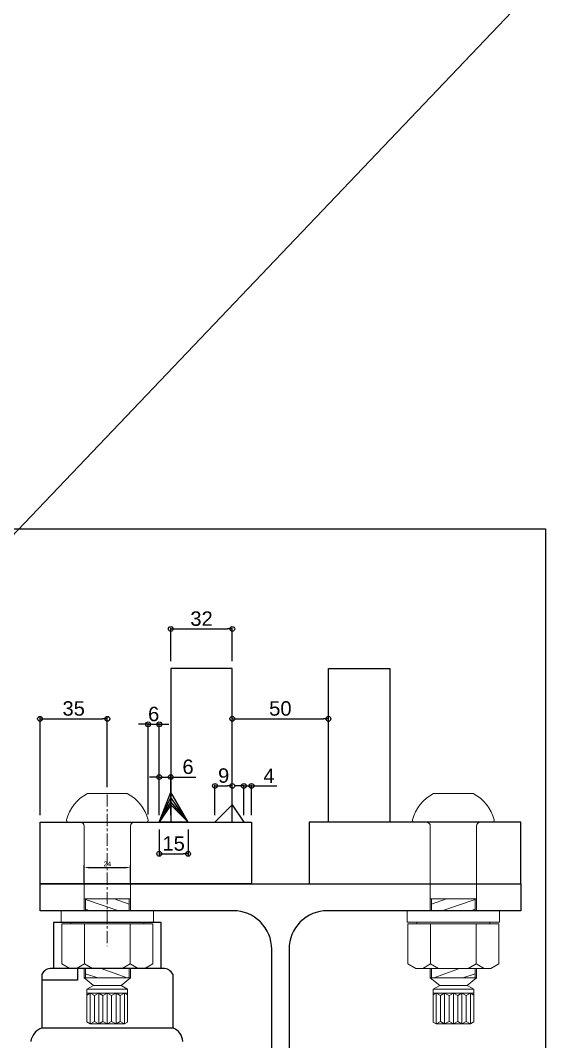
# Model space of a CAD drawing. Header units: millimetres. Extents: x -2880 to 3894, y -2977 to 4857.
# Drawn here: x 567 to 840, y 1071 to 1602 of the extents above; entities that cross this region are included whole.
import ezdxf

# ---------------------------------------------------------------- set-up
doc = ezdxf.new("R2010")
doc.units = ezdxf.units.MM
doc.header["$MEASUREMENT"] = 0
doc.linetypes.add('CENTER', pattern=[50.8, 31.75, -6.35, 6.35, -6.35])
for name, color, linetype in [('_1-0_', 7, 'Continuous'), ('gauge', 1, 'Continuous'), ('KB', 7, 'Continuous')]:
    doc.layers.add(name, color=color, linetype=linetype)
doc.layers.add('不明1', color=6, linetype='Continuous', lineweight=18)
doc.layers.add('中心線', color=4, linetype='CENTER', lineweight=13)
doc.styles.get("Standard").update_dxf_attribs({"font": 'arial.ttf'})
doc.dimstyles.new('ISO-25', dxfattribs={"dimtxt": 2.5, "dimasz": 2.5, "dimexe": 1.25, "dimexo": 0.625, "dimtad": 1, "dimtxsty": 'Standard', "dimcen": 2.5, "dimadec": 0, "dimazin": 0, "dimtfac": 1, "dimtmove": 0, "dimatfit": 3, "dimfxl": 0, "dimarcsym": 0})
doc.dimstyles.new('コピー ～ 一般寸法', dxfattribs={"dimscale": 0.5, "dimtxt": 15, "dimasz": 5, "dimexe": 1.25, "dimexo": 7.5, "dimgap": 3, "dimtad": 1, "dimdec": 1, "dimdsep": 46, "dimtxsty": 'Standard', "dimblk": 'ORIGIN', "dimcen": 0, "dimclrd": 256, "dimclre": 256, "dimclrt": 256, "dimadec": 0, "dimazin": 0, "dimtfac": 1, "dimtdec": 1, "dimtmove": 0, "dimatfit": 3, "dimfxl": 0, "dimarcsym": 0})

# ---------------------------------------------------------------- blocks, each defined once
blk = doc.blocks.new('_Origin')
at = {"color": 0, "linetype": 'ByBlock', "lineweight": -2}
blk.add_line((0, 0), (-1, 0), dxfattribs=at)
blk.add_circle((0, 0), 0.5, dxfattribs=at)
blk = doc.blocks.new('*D506')
at = {"layer": 'Defpoints', "color": 0}
for p in [(677.06, 1285.57), (645.06, 1264.98), (677.06, 1264.98)]:
    blk.add_point(p, dxfattribs=at)
at = {"layer": 'KB', "lineweight": -2}
for p, q in [((645.06, 1268.73), (645.06, 1286.19)), ((677.06, 1268.73), (677.06, 1286.19)), ((647.56, 1285.57), (674.56, 1285.57))]:
    blk.add_line(p, q, dxfattribs=at)
at = {"layer": 'KB', "lineweight": -2, "xscale": 2.5, "yscale": 2.5, "zscale": 2.5, "rotation": 180}
blk.add_blockref('_Origin', (645.06, 1285.57), dxfattribs=at)
at = {"layer": 'KB', "lineweight": -2, "xscale": 2.5, "yscale": 2.5, "zscale": 2.5}
blk.add_blockref('_Origin', (677.06, 1285.57), dxfattribs=at)
at = {"layer": 'KB', "insert": (661.06, 1290.9), "char_height": 7.5, "attachment_point": 5}
blk.add_mtext('32', dxfattribs=at)
blk = doc.blocks.new('*D511')
at = {"layer": 'Defpoints', "color": 0}
for p in [(639.06, 1184.98), (654.06, 1184.98), (654.06, 1168.56)]:
    blk.add_point(p, dxfattribs=at)
at = {"layer": 'gauge', "lineweight": -2}
for p, q in [((639.06, 1181.23), (639.06, 1167.94)), ((654.06, 1181.23), (654.06, 1167.94)), ((641.56, 1168.56), (651.56, 1168.56))]:
    blk.add_line(p, q, dxfattribs=at)
at = {"layer": 'gauge', "lineweight": -2, "xscale": 2.5, "yscale": 2.5, "zscale": 2.5, "rotation": 180}
blk.add_blockref('_Origin', (639.06, 1168.56), dxfattribs=at)
at = {"layer": 'gauge', "lineweight": -2, "xscale": 2.5, "yscale": 2.5, "zscale": 2.5}
blk.add_blockref('_Origin', (654.06, 1168.56), dxfattribs=at)
at = {"layer": 'gauge', "insert": (646.56, 1173.89), "char_height": 7.5, "attachment_point": 5}
blk.add_mtext('15', dxfattribs=at)
blk = doc.blocks.new('*D138')
at = {"layer": 'Defpoints', "color": 0}
for p in [(612.06, 1238.83), (612.06, 1199.48), (577.06, 1184.98)]:
    blk.add_point(p, dxfattribs=at)
at = {"layer": 'gauge', "lineweight": -2}
for p, q in [((577.06, 1188.73), (577.06, 1239.46)), ((579.56, 1238.83), (609.56, 1238.83)), ((612.06, 1203.23), (612.06, 1239.46))]:
    blk.add_line(p, q, dxfattribs=at)
at = {"layer": 'gauge', "lineweight": -2, "xscale": 2.5, "yscale": 2.5, "zscale": 2.5, "rotation": 180}
blk.add_blockref('_Origin', (577.06, 1238.83), dxfattribs=at)
at = {"layer": 'gauge', "lineweight": -2, "xscale": 2.5, "yscale": 2.5, "zscale": 2.5}
blk.add_blockref('_Origin', (612.06, 1238.83), dxfattribs=at)
at = {"layer": 'gauge', "insert": (594.56, 1244.16), "char_height": 7.5, "attachment_point": 5}
blk.add_mtext('35', dxfattribs=at)
blk = doc.blocks.new('*D461')
at = {"layer": 'Defpoints', "color": 0}
for p in [(687.06, 1203.92), (683.06, 1184.98), (687.06, 1184.98)]:
    blk.add_point(p, dxfattribs=at)
at = {"layer": 'gauge', "lineweight": -2}
for p, q in [((680.56, 1203.92), (678.06, 1203.92)), ((683.06, 1188.73), (683.06, 1204.55)), ((683.06, 1203.92), (687.06, 1203.92)), ((687.06, 1188.73), (687.06, 1204.55)), ((689.56, 1203.92), (700.24, 1203.92))]:
    blk.add_line(p, q, dxfattribs=at)
at = {"layer": 'gauge', "lineweight": -2, "xscale": 2.5, "yscale": 2.5, "zscale": 2.5}
blk.add_blockref('_Origin', (683.06, 1203.92), dxfattribs=at)
at = {"layer": 'gauge', "lineweight": -2, "xscale": 2.5, "yscale": 2.5, "zscale": 2.5, "rotation": 180}
blk.add_blockref('_Origin', (687.06, 1203.92), dxfattribs=at)
at = {"layer": 'gauge', "insert": (696.15, 1209.17), "char_height": 7.5, "attachment_point": 5}
blk.add_mtext('4', dxfattribs=at)
blk = doc.blocks.new('*D408')
at = {"layer": 'Defpoints', "color": 0}
for p in [(645.06, 1208.5), (639.06, 1184.98), (645.06, 1184.98)]:
    blk.add_point(p, dxfattribs=at)
at = {"layer": 'gauge', "lineweight": -2}
for p, q in [((636.56, 1208.5), (634.06, 1208.5)), ((639.06, 1188.73), (639.06, 1209.13)), ((639.06, 1208.5), (645.06, 1208.5)), ((645.06, 1188.73), (645.06, 1209.13)), ((647.56, 1208.5), (658.01, 1208.5))]:
    blk.add_line(p, q, dxfattribs=at)
at = {"layer": 'gauge', "lineweight": -2, "xscale": 2.5, "yscale": 2.5, "zscale": 2.5}
blk.add_blockref('_Origin', (639.06, 1208.5), dxfattribs=at)
at = {"layer": 'gauge', "lineweight": -2, "xscale": 2.5, "yscale": 2.5, "zscale": 2.5, "rotation": 180}
blk.add_blockref('_Origin', (645.06, 1208.5), dxfattribs=at)
at = {"layer": 'gauge', "insert": (654.03, 1213.83), "char_height": 7.5, "attachment_point": 5}
blk.add_mtext('6', dxfattribs=at)
blk = doc.blocks.new('*D422')
at = {"layer": 'Defpoints', "color": 0}
for p in [(677.06, 1203.92), (677.06, 1193.98), (668.06, 1184.98)]:
    blk.add_point(p, dxfattribs=at)
at = {"layer": 'gauge', "lineweight": -2}
for p, q in [((668.06, 1188.73), (668.06, 1204.55)), ((670.56, 1203.92), (674.56, 1203.92)), ((677.06, 1197.73), (677.06, 1204.55))]:
    blk.add_line(p, q, dxfattribs=at)
at = {"layer": 'gauge', "lineweight": -2, "xscale": 2.5, "yscale": 2.5, "zscale": 2.5, "rotation": 180}
blk.add_blockref('_Origin', (668.06, 1203.92), dxfattribs=at)
at = {"layer": 'gauge', "lineweight": -2, "xscale": 2.5, "yscale": 2.5, "zscale": 2.5}
blk.add_blockref('_Origin', (677.06, 1203.92), dxfattribs=at)
at = {"layer": 'gauge', "insert": (672.56, 1209.25), "char_height": 7.5, "attachment_point": 5}
blk.add_mtext('9', dxfattribs=at)
blk = doc.blocks.new('*D429')
at = {"layer": 'Defpoints', "color": 0}
for p in [(639.06, 1235.95), (633.27, 1185.35), (639.06, 1184.98)]:
    blk.add_point(p, dxfattribs=at)
at = {"layer": 'gauge', "lineweight": -2}
for p, q in [((630.77, 1235.95), (628.27, 1235.95)), ((633.27, 1189.1), (633.27, 1236.57)), ((633.27, 1235.95), (639.06, 1235.95)), ((639.06, 1188.73), (639.06, 1236.57)), ((641.56, 1235.95), (644.06, 1235.95))]:
    blk.add_line(p, q, dxfattribs=at)
at = {"layer": 'gauge', "lineweight": -2, "xscale": 2.5, "yscale": 2.5, "zscale": 2.5}
blk.add_blockref('_Origin', (633.27, 1235.95), dxfattribs=at)
at = {"layer": 'gauge', "lineweight": -2, "xscale": 2.5, "yscale": 2.5, "zscale": 2.5, "rotation": 180}
blk.add_blockref('_Origin', (639.06, 1235.95), dxfattribs=at)
at = {"layer": 'gauge', "insert": (636.17, 1241.28), "char_height": 7.5, "attachment_point": 5}
blk.add_mtext('6', dxfattribs=at)
blk = doc.blocks.new('*D379')
at = {"layer": 'Defpoints', "color": 0}
for p in [(727.06, 1238.83), (677.06, 1224.98), (727.06, 1224.98)]:
    blk.add_point(p, dxfattribs=at)
at = {"layer": 'gauge', "lineweight": -2}
for p, q in [((677.06, 1228.73), (677.06, 1239.46)), ((679.56, 1238.83), (724.56, 1238.83)), ((727.06, 1228.73), (727.06, 1239.46))]:
    blk.add_line(p, q, dxfattribs=at)
at = {"layer": 'gauge', "lineweight": -2, "xscale": 2.5, "yscale": 2.5, "zscale": 2.5, "rotation": 180}
blk.add_blockref('_Origin', (677.06, 1238.83), dxfattribs=at)
at = {"layer": 'gauge', "lineweight": -2, "xscale": 2.5, "yscale": 2.5, "zscale": 2.5}
blk.add_blockref('_Origin', (727.06, 1238.83), dxfattribs=at)
at = {"layer": 'gauge', "insert": (702.06, 1244.16), "char_height": 7.5, "attachment_point": 5}
blk.add_mtext('50', dxfattribs=at)
blk = doc.blocks.new('*D595')
at = {"color": 0, "lineweight": -2}
for p, q in [((600.06, 1153.61), (600.06, 1162.69)), ((602.56, 1161.44), (621.56, 1161.44)), ((624.06, 1153.61), (624.06, 1162.69))]:
    blk.add_line(p, q, dxfattribs=at)
at = {"color": 0}
for points in [[(602.56, 1161.85), (602.56, 1161.02), (600.06, 1161.44)], [(621.56, 1161.02), (621.56, 1161.85), (624.06, 1161.44)]]:
    blk.add_solid(points, dxfattribs=at)
at = {"layer": 'Defpoints', "color": 0}
for p in [(624.06, 1161.44), (600.06, 1152.98), (624.06, 1152.98)]:
    blk.add_point(p, dxfattribs=at)
at = {"color": 0, "insert": (612.06, 1163.32), "char_height": 2.5, "attachment_point": 5}
blk.add_mtext('24', dxfattribs=at)

msp = doc.modelspace()

# ---------------------------------------------------------------- linework, layer by layer
msp.add_lwpolyline([(677.556, 766.981, 0.4142136), (697.556, 786.981), (697.556, 1118.981, 0.4142136), (677.556, 1138.981), (577.056, 1138.981), (577.056, 1152.981), (827.056, 1152.981), (827.056, 1138.981), (726.556, 1138.981, 0.4142136), (706.556, 1118.981), (706.556, 786.981, 0.4142136), (726.556, 766.981), (827.056, 766.981), (827.056, 752.981), (577.056, 752.981), (577.056, 766.981)], format="xyb", close=True)
at = {"layer": '_1-0_', "color": 3, "linetype": 'Continuous'}
for p, q in [((640.056, 1132.881), (584.056, 1132.881)), ((584.056, 1132.881), (584.056, 1108.881)), ((640.056, 1108.881), (640.056, 1132.881)), ((578.056, 1105.881), (578.056, 1077.881)), ((641.056, 1108.881), (583.056, 1108.881)), ((596.556, 1108.881), (596.556, 1102.881)), ((646.056, 1105.881), (646.056, 1077.881)), ((596.556, 1102.881), (578.056, 1102.881)), ((646.056, 1077.881), (578.056, 1077.881))]:
    msp.add_line(p, q, dxfattribs=at)
for centre, radius, start, end in [((582.818, 1103.611), 5.276, 87.41976, 154.50776), ((641.294, 1103.611), 5.276, 25.49224, 92.58024), ((580.35, 1070.135), 8.079, 106.49874, 174.69986), ((643.685, 1070.634), 7.625, 1.85498, 71.88484)]:
    msp.add_arc(centre, radius, start, end, dxfattribs=at)
at = {"layer": 'gauge'}
for p, q in [((840, 1625.182), (0, 743.674)), ((639.056, 1184.981), (645.056, 1200.57)), ((639.056, 1184.981), (645.056, 1197.835)), ((639.056, 1184.981), (645.056, 1195.707)), ((654.056, 1184.981), (645.056, 1200.57)), ((654.056, 1184.981), (645.056, 1197.835)), ((654.056, 1184.981), (645.056, 1195.707)), ((645.056, 1193.981), (639.056, 1184.981)), ((654.056, 1184.981), (645.056, 1193.981)), ((654.056, 1184.981), (648.056, 1193.55)), ((668.056, 1184.981), (677.056, 1193.981)), ((677.056, 1193.981), (683.056, 1184.981)), ((654.056, 1184.981), (639.056, 1184.981)), ((668.056, 1184.981), (683.056, 1184.981))]:
    msp.add_line(p, q, dxfattribs=at)
msp.add_lwpolyline([(0, 1337.674), (840, 1337.674), (840, 743.674), (0, 743.674)], close=True, dxfattribs=at)
at = {"layer": 'KB'}
for p, q in [((645.056, 1264.981), (645.056, 1184.981)), ((677.056, 1264.981), (645.056, 1264.981)), ((677.056, 1184.981), (677.056, 1264.981)), ((727.056, 1184.981), (727.056, 1264.981)), ((727.056, 1264.981), (759.056, 1264.981)), ((759.056, 1264.981), (759.056, 1184.981)), ((577.056, 1184.981), (687.056, 1184.981)), ((577.056, 1152.981), (577.056, 1184.981)), ((687.056, 1184.981), (687.056, 1152.981)), ((827.056, 1184.981), (717.056, 1184.981)), ((717.056, 1184.981), (717.056, 1152.981)), ((827.056, 1152.981), (827.056, 1184.981)), ((687.056, 1152.981), (577.056, 1152.981)), ((717.056, 1152.981), (827.056, 1152.981))]:
    msp.add_line(p, q, dxfattribs=at)
at = {"layer": '不明1', "linetype": 'Continuous'}
for p, q in [((601.788, 1199.981), (622.324, 1199.981)), ((802.324, 1199.981), (781.788, 1199.981)), ((598.056, 1184.981), (591.806, 1184.981)), ((626.056, 1184.981), (632.306, 1184.981)), ((778.056, 1184.981), (771.806, 1184.981)), ((806.056, 1184.981), (812.306, 1184.981)), ((600.056, 1182.981), (600.056, 1138.981)), ((624.056, 1182.981), (624.056, 1138.981)), ((780.056, 1182.981), (780.056, 1138.981)), ((804.056, 1182.981), (804.056, 1138.981)), ((600.056, 1145.104), (624.056, 1145.104)), ((600.756, 1145.104), (600.756, 1138.981)), ((618.082, 1138.981), (600.756, 1144.874)), ((623.356, 1142.464), (615.596, 1145.104)), ((623.356, 1145.104), (623.356, 1138.981)), ((804.056, 1145.104), (780.056, 1145.104)), ((780.756, 1142.464), (788.516, 1145.104)), ((780.756, 1145.104), (780.756, 1138.981)), ((786.03, 1138.981), (803.356, 1144.874)), ((803.356, 1145.104), (803.356, 1138.981)), ((588.056, 1138.981), (636.056, 1138.981)), ((588.056, 1132.981), (588.056, 1138.981)), ((603.213, 1138.981), (600.756, 1139.843)), ((636.056, 1132.981), (636.056, 1138.981)), ((816.056, 1138.981), (768.056, 1138.981)), ((768.056, 1132.981), (768.056, 1138.981)), ((800.899, 1138.981), (803.356, 1139.843)), ((816.056, 1132.981), (816.056, 1138.981)), ((588.056, 1132.981), (636.056, 1132.981)), ((588.406, 1132.181), (635.706, 1132.181)), ((588.406, 1132.181), (588.406, 1111.377)), ((593.056, 1132.981), (593.056, 1132.181)), ((593.056, 1132.981), (631.056, 1132.981)), ((600.231, 1111.377), (600.231, 1132.181)), ((623.881, 1111.377), (623.881, 1132.181)), ((631.056, 1132.981), (631.056, 1132.181)), ((635.706, 1132.181), (635.706, 1111.377)), ((816.056, 1132.981), (768.056, 1132.981)), ((815.706, 1132.181), (768.406, 1132.181)), ((768.406, 1132.181), (768.406, 1111.377)), ((811.056, 1132.981), (773.056, 1132.981)), ((773.056, 1132.981), (773.056, 1132.181)), ((780.231, 1111.377), (780.231, 1132.181)), ((803.881, 1111.377), (803.881, 1132.181)), ((811.056, 1132.981), (811.056, 1132.181)), ((815.706, 1132.181), (815.706, 1111.377)), ((592.556, 1108.981), (588.406, 1111.377)), ((596.081, 1108.981), (600.231, 1111.377)), ((604.381, 1108.981), (600.231, 1111.377)), ((619.731, 1108.981), (623.881, 1111.377)), ((628.031, 1108.981), (623.881, 1111.377)), ((631.556, 1108.981), (635.706, 1111.377)), ((772.556, 1108.981), (768.406, 1111.377)), ((776.081, 1108.981), (780.231, 1111.377)), ((784.381, 1108.981), (780.231, 1111.377)), ((799.731, 1108.981), (803.881, 1111.377)), ((808.031, 1108.981), (803.881, 1111.377)), ((811.556, 1108.981), (815.706, 1111.377)), ((592.556, 1108.981), (631.556, 1108.981)), ((600.056, 1108.981), (600.056, 1103.981)), ((600.756, 1108.981), (600.756, 1103.981)), ((607.179, 1103.981), (600.756, 1106.198)), ((622.302, 1103.981), (608.818, 1108.981)), ((623.356, 1108.981), (623.356, 1103.981)), ((624.056, 1108.981), (624.056, 1103.981)), ((811.556, 1108.981), (772.556, 1108.981)), ((780.056, 1108.981), (780.056, 1103.981)), ((780.756, 1108.981), (780.756, 1103.981)), ((781.81, 1103.981), (795.294, 1108.981)), ((796.933, 1103.981), (803.356, 1106.198)), ((803.356, 1108.981), (803.356, 1103.981)), ((804.056, 1108.981), (804.056, 1103.981)), ((600.056, 1103.981), (604.933, 1100.104)), ((600.056, 1103.981), (624.056, 1103.981)), ((604.933, 1100.104), (601.405, 1098.205)), ((604.933, 1100.104), (619.179, 1100.104)), ((604.933, 1100.104), (619.179, 1100.104)), ((624.056, 1103.981), (619.179, 1100.104)), ((619.179, 1100.104), (622.61, 1098.205)), ((780.056, 1103.981), (784.933, 1100.104)), ((804.056, 1103.981), (780.056, 1103.981)), ((784.933, 1100.104), (781.502, 1098.205)), ((799.179, 1100.104), (784.933, 1100.104)), ((799.179, 1100.104), (784.933, 1100.104)), ((804.056, 1103.981), (799.179, 1100.104)), ((799.179, 1100.104), (802.707, 1098.205)), ((601.405, 1081.122), (601.405, 1098.205)), ((601.405, 1098.205), (622.61, 1098.205)), ((601.405, 1096.104), (622.629, 1096.104)), ((603.17, 1096.104), (601.405, 1095.085)), ((605.382, 1094.827), (603.17, 1096.104)), ((603.17, 1096.104), (603.17, 1080.104)), ((607.593, 1096.104), (605.382, 1094.827)), ((605.382, 1094.827), (605.382, 1081.381)), ((609.805, 1094.827), (607.593, 1096.104)), ((607.593, 1096.104), (607.593, 1080.104)), ((612.017, 1096.104), (609.805, 1094.827)), ((609.805, 1081.381), (609.805, 1094.827)), ((612.017, 1096.104), (614.307, 1094.782)), ((612.056, 1080.104), (612.017, 1096.104)), ((614.307, 1094.782), (616.597, 1096.104)), ((614.307, 1081.403), (614.307, 1094.782)), ((616.597, 1096.104), (618.808, 1094.827)), ((616.597, 1096.104), (616.597, 1080.104)), ((618.808, 1094.827), (621.02, 1096.104)), ((618.808, 1094.827), (618.808, 1081.381)), ((621.02, 1096.104), (622.628, 1095.175)), ((621.02, 1096.104), (621.02, 1080.104)), ((622.61, 1081.022), (622.61, 1098.205)), ((802.707, 1096.104), (781.483, 1096.104)), ((783.092, 1096.104), (781.484, 1095.175)), ((802.707, 1098.205), (781.502, 1098.205)), ((781.502, 1081.022), (781.502, 1098.205)), ((785.304, 1094.827), (783.092, 1096.104)), ((783.092, 1096.104), (783.092, 1080.104)), ((787.515, 1096.104), (785.304, 1094.827)), ((785.304, 1094.827), (785.304, 1081.381)), ((789.805, 1094.782), (787.515, 1096.104)), ((787.515, 1096.104), (787.515, 1080.104)), ((792.095, 1096.104), (789.805, 1094.782)), ((789.805, 1081.403), (789.805, 1094.782)), ((792.056, 1080.104), (792.095, 1096.104)), ((792.095, 1096.104), (794.307, 1094.827)), ((794.307, 1094.827), (796.519, 1096.104)), ((794.307, 1081.381), (794.307, 1094.827)), ((796.519, 1096.104), (798.73, 1094.827)), ((796.519, 1096.104), (796.519, 1080.104)), ((798.73, 1094.827), (800.942, 1096.104)), ((798.73, 1094.827), (798.73, 1081.381)), ((800.942, 1096.104), (802.707, 1095.085)), ((800.942, 1096.104), (800.942, 1080.104)), ((802.707, 1081.122), (802.707, 1098.205)), ((603.17, 1080.104), (601.405, 1081.122)), ((603.17, 1080.104), (605.382, 1081.381)), ((603.17, 1080.104), (621.02, 1080.104)), ((605.382, 1081.381), (607.593, 1080.104)), ((607.593, 1080.104), (609.805, 1081.381)), ((609.805, 1081.381), (612.017, 1080.104)), ((612.056, 1080.104), (614.307, 1081.403)), ((614.307, 1081.403), (616.597, 1080.081)), ((616.597, 1080.104), (618.808, 1081.381)), ((618.808, 1081.381), (621.02, 1080.104)), ((621.02, 1080.104), (622.61, 1081.022)), ((783.092, 1080.104), (781.502, 1081.022)), ((785.304, 1081.381), (783.092, 1080.104)), ((800.942, 1080.104), (783.092, 1080.104)), ((787.515, 1080.104), (785.304, 1081.381)), ((789.805, 1081.403), (787.515, 1080.081)), ((792.056, 1080.104), (789.805, 1081.403)), ((794.307, 1081.381), (792.095, 1080.104)), ((796.519, 1080.104), (794.307, 1081.381)), ((798.73, 1081.381), (796.519, 1080.104)), ((800.942, 1080.104), (798.73, 1081.381)), ((800.942, 1080.104), (802.707, 1081.122))]:
    msp.add_line(p, q, dxfattribs=at)
for centre, radius, start, end in [((611.662, 1180.883), 21.5, 117.33804, 165.59822), ((612.45, 1180.883), 21.5, 14.40178, 62.66196), ((791.662, 1180.883), 21.5, 117.33804, 165.59822), ((792.45, 1180.883), 21.5, 14.40178, 62.66196), ((591.806, 1185.981), 1, 165.59798, 270), ((598.056, 1182.981), 2, 0, 90), ((626.056, 1182.981), 2, 90, 180), ((632.306, 1185.981), 1, 270, 14.40202), ((771.806, 1185.981), 1, 165.59798, 270), ((778.056, 1182.981), 2, 0, 90), ((806.056, 1182.981), 2, 90, 180), ((812.306, 1185.981), 1, 270, 14.40202)]:
    msp.add_arc(centre, radius, start, end, dxfattribs=at)
at = {"layer": '中心線', "color": 7, "ltscale": 0.2}
msp.add_line((612.056, 1199.481), (612.056, 1120.604), dxfattribs=at)

# ---------------------------------------------------------------- dimensions: what is measured, and where the dimension line sits
dim = msp.add_linear_dim(base=(624.056, 1161.436), p1=(600.056, 1152.981), p2=(624.056, 1152.981), dimstyle='ISO-25', override={"dimfxl": 30, "dimarcsym": 2})
dim.commit()
dim.dimension.update_dxf_attribs({"geometry": '*D595', "text_midpoint": (612.056, 1163.316)})
at = {"layer": 'gauge'}
dim = msp.add_linear_dim(base=(612.056, 1238.831), p1=(577.056, 1184.981), p2=(612.056, 1199.481), dimstyle='コピー ～ 一般寸法', dxfattribs=at)
dim.commit()
dim.dimension.update_dxf_attribs({"geometry": '*D138', "text_midpoint": (594.556, 1238.831), "dimtype": 160})
for base, p1, p2, override, picture, middle in [((727.056, 1238.831), (677.056, 1224.981), (727.056, 1224.981), {"dimfxl": 0.18}, '*D379', (702.056, 1238.831)), ((639.056, 1235.949), (633.275, 1185.352), (639.056, 1184.981), {"dimdec": 0, "dimfxl": 0.18}, '*D429', (636.165, 1235.949))]:
    dim = msp.add_linear_dim(base=base, p1=p1, p2=p2, dimstyle='コピー ～ 一般寸法', override=override, dxfattribs=at)
    dim.commit()
    dim.dimension.update_dxf_attribs({"geometry": picture, "text_midpoint": middle, "dimtype": 160})
for base, p1, p2, picture, middle in [((645.056, 1208.505), (639.056, 1184.981), (645.056, 1184.981), '*D408', (654.035, 1213.833)), ((677.056, 1203.921), (668.056, 1184.981), (677.056, 1193.981), '*D422', (672.556, 1209.25))]:
    dim = msp.add_linear_dim(base=base, p1=p1, p2=p2, dimstyle='コピー ～ 一般寸法', override={"dimfxl": 0.18}, dxfattribs=at)
    dim.commit()
    dim.dimension.update_dxf_attribs({"geometry": picture, "text_midpoint": middle})
for base, p1, p2, picture, middle in [((687.056, 1203.921), (683.056, 1184.981), (687.056, 1184.981), '*D461', (696.147, 1209.171)), ((654.056, 1168.564), (639.056, 1184.981), (654.056, 1184.981), '*D511', (646.556, 1173.893))]:
    dim = msp.add_linear_dim(base=base, p1=p1, p2=p2, dimstyle='コピー ～ 一般寸法', dxfattribs=at)
    dim.commit()
    dim.dimension.update_dxf_attribs({"geometry": picture, "text_midpoint": middle})
at = {"layer": 'KB'}
dim = msp.add_linear_dim(base=(677.056, 1285.567), p1=(645.056, 1264.981), p2=(677.056, 1264.981), dimstyle='コピー ～ 一般寸法', dxfattribs=at)
dim.commit()
dim.dimension.update_dxf_attribs({"geometry": '*D506', "text_midpoint": (661.056, 1290.896)})

doc.saveas('drawing.dxf')
